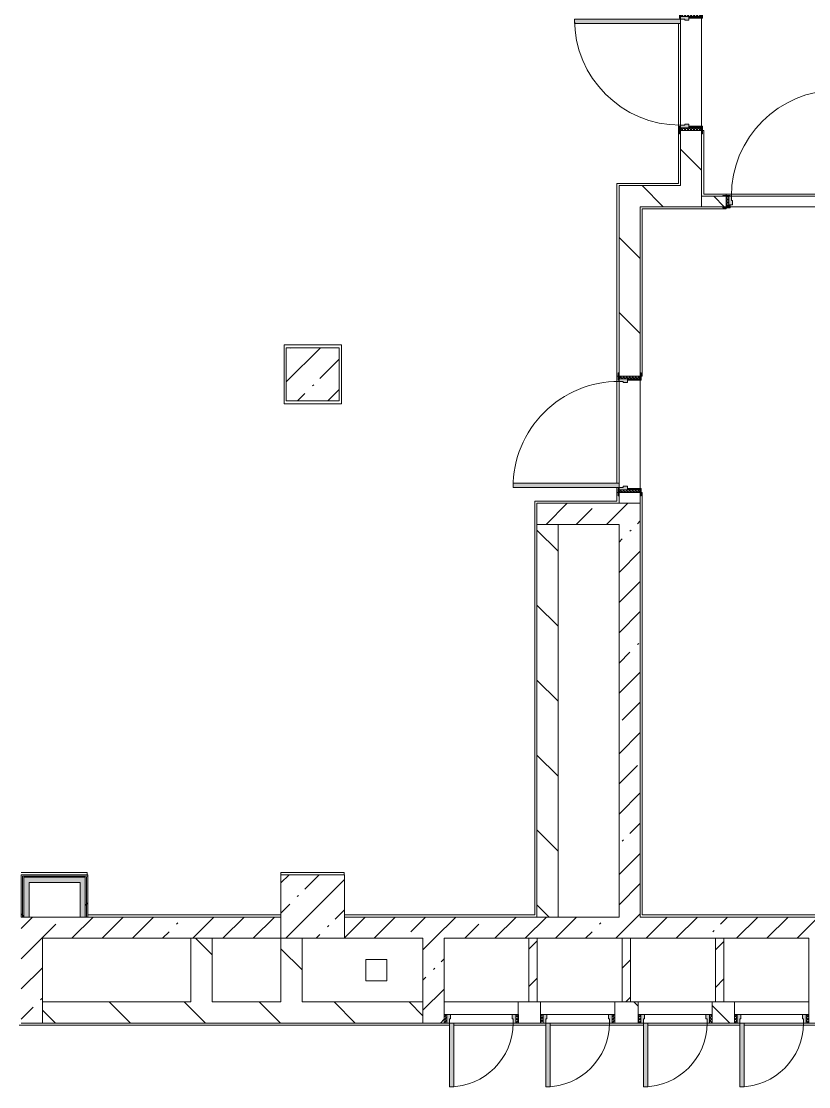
# Model space of a CAD drawing. Header units: millimetres. Extents: x -7229 to 196340, y -8553 to 29000.
# Drawn here: x 51710 to 59140, y 10300 to 20350 of the extents above; entities that cross this region are included whole.
import ezdxf

# ---------------------------------------------------------------- set-up
doc = ezdxf.new("R2010")
doc.units = ezdxf.units.MM
for name, color, linetype, lineweight, true_color in [('A-DOOR-3', 7, 'Continuous', 5, 0xe2e2e2), ('A-DOOR-4', 7, 'Continuous', 5, 0xaaaaaa), ('A-DOOR-FRAM-2', 7, 'Continuous', 5, 0xe2e2e2), ('A-DOOR-FRAM-3', 7, 'Continuous', 5, 0xaaaaaa), ('A-FLOR-2', 7, 'Continuous', 5, 0xaaaaaa), ('I-WALL-1', 7, 'Continuous', 5, 0xe7e7e7), ('I-WALL-3', 7, 'Continuous', 5, 0x787878)]:
    doc.layers.add(name, color=color, linetype=linetype, lineweight=lineweight, true_color=true_color)
for name, color, linetype, lineweight in [('A-WALL-1', 7, 'Continuous', 9), ('I-WALL', 7, 'Continuous', 5), ('S-COLS', 7, 'Continuous', 5)]:
    doc.layers.add(name, color=color, linetype=linetype, lineweight=lineweight)
pattern_1 = [(45, (0, 0), (-285.1231, 285.1231), []), (45, (285.12, 0), (-285.1231, 285.1231), [504.031, -100.806, 16.764, -84.042])]
pattern_2 = [(135, (1751.41, 164.685), (-14.14214, -14.14214), []), (225, (1751.41, 164.685), (14.14214, -14.14214), [])]
pattern_3 = [(45, (-371.384, 164.685), (-14.1421, 14.1421), []), (135, (-371.384, 164.685), (-14.1421, -14.1421), [])]
pattern_4 = [(135, (0, 0), (-353.5534, -353.5534), [])]
pattern_5 = [(45, (0, 0), (-176.7767, 176.7767), [])]
pattern_6 = [(135, (1951.41, 164.685), (-14.14214, -14.14214), []), (225, (1951.41, 164.685), (14.14214, -14.14214), [])]
pattern_7 = [(45, (-171.384, 164.685), (-14.1421, 14.1421), []), (135, (-171.384, 164.685), (-14.1421, -14.1421), [])]
pattern_8 = [(45, (0, 0), (-530.33, 530.33), []), (135, (0, 0), (-530.33, -530.33), [])]

# ---------------------------------------------------------------- blocks, each defined once
blk = doc.blocks.new('BSC_Колонна _Прямоугольная - 600х600-23205375-1_2_3_птичка зашивка')
at = {"layer": 'S-COLS'}
h = blk.add_hatch(dxfattribs=at)
h.set_pattern_fill('FP_39', color=256, style=0, pattern_type=2)
h.set_pattern_definition([(45, (-54460, -12000), (-285.123, 285.123), []), (45, (-54174.88, -12000), (-285.123, 285.123), [504.031, -100.806, 16.764, -84.042])])
h.paths.add_polyline_path([(289, -300), (300, -300), (298, 300), (-300, 300), (-300, -300), (84, -300)])
for p, q in [((300, 300), (-300, 300)), ((-300, 300), (-300, -300)), ((300, -300), (300, 300)), ((-300, -300), (300, -300))]:
    blk.add_line(p, q, dxfattribs=at)
blk = doc.blocks.new('110_Дверь_СКБ_1Ст_Внутренняя1 - Д-12 1100x2100h_дверь в горячий цех-32113407-1_2_3_птичка зашивка')
at = {"layer": 'A-DOOR-3'}
h = blk.add_hatch(color=256, dxfattribs=at)
h.paths.add_polyline_path([(-512.5, 100), (-512.5, 20), (-477.5, 20), (-477.5, 60), (-487.5, 60), (-487.5, 100), (-497.5, 100)])
h.paths.add_polyline_path([(502.5, 60), (502.5, 20), (537.5, 20), (537.5, 100), (512.5, 100), (512.5, 60)])
at = {"layer": 'A-DOOR-4'}
h = blk.add_hatch(dxfattribs=at)
h.set_pattern_fill('FP_59', color=256, style=0, pattern_type=2)
h.set_pattern_definition(pattern_2)
h.paths.add_polyline_path([(537.5, 100), (537.5, -100), (562.5, -100), (562.5, 100)])
at = {"layer": 'A-DOOR-FRAM-2'}
for points in [[(-487.5, 894.7), (-487.5, 100), (-447.5, 100), (-451.7, 1100), (-487.5, 1100), (-487.5, 1055.7)], [(-567.5, 108), (-567.5, 100), (-497.5, 100), (-497.5, 108), (-537.5, 108)], [(522.5, 100), (592.5, 100), (592.5, 108), (522.5, 105)], [(-512.5, -100), (-497.5, -100), (-497.5, 20), (-512.5, 20)], [(522.5, -100), (537.5, -100), (537.5, 20), (522.5, 20)], [(-567.5, -108), (-497.5, -108), (-497.5, -100), (-567.5, -100)], [(522.5, -108), (592.5, -108), (592.5, -100), (522.5, -100)]]:
    blk.add_hatch(color=256, dxfattribs=at).paths.add_polyline_path(points)
at = {"layer": 'A-DOOR-FRAM-3'}
h = blk.add_hatch(dxfattribs=at)
h.set_pattern_fill('FP_60', color=256, style=0, pattern_type=2)
h.set_pattern_definition(pattern_3)
h.paths.add_polyline_path([(-537.5, -100), (-512.5, -100), (-512.5, 100), (-537.5, 100)])
at = {"layer": 'A-DOOR-4'}
for p, q in [((-487.5, 1100), (-487.5, 100)), ((-447.5, 1100), (-487.5, 1100)), ((-447.5, 100), (-447.5, 1100)), ((-487.5, 100), (-447.5, 100))]:
    blk.add_line(p, q, dxfattribs=at)
blk.add_arc((-487.5, 100), 1000, 360, 90, dxfattribs=at)
at = {"layer": 'A-DOOR-FRAM-3'}
for p, q in [((-497.5, 108), (-567.5, 108)), ((-567.5, 108), (-567.5, 100)), ((-497.5, 100), (-497.5, 108)), ((592.5, 108), (522.5, 108)), ((522.5, 108), (522.5, 100)), ((592.5, 100), (592.5, 108)), ((-567.5, 100), (-497.5, 100)), ((-512.5, 100), (-537.5, 100)), ((-537.5, 100), (-537.5, -100)), ((-487.5, 100), (-512.5, 100)), ((-512.5, 100), (-512.5, 20)), ((-512.5, -100), (-512.5, 100)), ((-497.5, 100), (-512.5, 100)), ((-512.5, 100), (-512.5, 99)), ((-512.5, 99), (-497.5, 99)), ((-512.5, 20), (-477.5, 20)), ((-497.5, 20), (-512.5, 20)), ((-512.5, 20), (-512.5, -100)), ((-497.5, 99), (-497.5, 100)), ((-497.5, -100), (-497.5, 20)), ((-487.5, 60), (-487.5, 100)), ((-477.5, 60), (-487.5, 60)), ((-477.5, 20), (-477.5, 60)), ((512.5, 60), (502.5, 60)), ((502.5, 60), (502.5, 20)), ((502.5, 20), (537.5, 20)), ((512.5, 100), (512.5, 60)), ((537.5, 100), (512.5, 100)), ((537.5, 100), (522.5, 100)), ((522.5, 100), (522.5, 99)), ((522.5, 100), (592.5, 100)), ((522.5, 99), (537.5, 99)), ((537.5, 20), (522.5, 20)), ((522.5, 20), (522.5, -100)), ((537.5, 20), (537.5, 100)), ((562.5, 100), (537.5, 100)), ((537.5, 100), (537.5, -100)), ((537.5, 99), (537.5, 100)), ((537.5, -100), (537.5, 20)), ((562.5, -100), (562.5, 100)), ((-497.5, -100), (-567.5, -100)), ((-567.5, -100), (-567.5, -108)), ((-537.5, -100), (-512.5, -100)), ((-512.5, -100), (-497.5, -100)), ((-497.5, -108), (-497.5, -100)), ((522.5, -100), (537.5, -100)), ((592.5, -100), (522.5, -100)), ((522.5, -100), (522.5, -108)), ((537.5, -100), (562.5, -100)), ((592.5, -108), (592.5, -100)), ((-567.5, -108), (-497.5, -108)), ((522.5, -108), (592.5, -108))]:
    blk.add_line(p, q, dxfattribs=at)
blk = doc.blocks.new('110_Дверь_СКБ_1Ст_Внутренняя1 - Д-11 1100x2100h_кладовые _все__ коридор _между помещениями блока столовой__ моечные _все_-32089444-1_2_3_птичка зашивка')
at = {"layer": 'A-DOOR-3'}
h = blk.add_hatch(color=256, dxfattribs=at)
h.paths.add_polyline_path([(512.5, -30), (537.5, -30), (537.5, 50), (512.5, 50), (512.5, 10), (502.5, 10), (502.5, -30)])
h.paths.add_polyline_path([(-477.5, -30), (-477.5, 10), (-487.5, 10), (-487.5, 50), (-512.5, 50), (-512.5, -30), (-487.5, -30)])
at = {"layer": 'A-DOOR-4'}
h = blk.add_hatch(dxfattribs=at)
h.set_pattern_fill('FP_35', color=256, style=0, pattern_type=2)
h.set_pattern_definition([(135, (1751.41, 114.685), (-14.14214, -14.14214), []), (225, (1751.41, 114.685), (14.14214, -14.14214), [])])
h.paths.add_polyline_path([(562.5, -50), (562.5, 50), (537.5, 50), (537.5, -50)])
at = {"layer": 'A-DOOR-FRAM-2'}
for points in [[(512.5, 50), (512.5, 1050), (472.5, 1050), (472.5, 50)], [(-512.5, 50), (-497.5, 50), (-497.5, 58), (-567.5, 58), (-567.5, 50), (-537.5, 50)], [(592.5, 50), (592.5, 58), (522.5, 58), (522.5, 50), (562.5, 50)], [(-567.5, -58), (-497.5, -58), (-497.5, -50), (-567.5, -50)], [(-497.5, -50), (-497.5, -30), (-512.5, -30), (-512.5, -50)], [(522.5, -50), (537.5, -50), (537.5, -30), (522.5, -30)], [(592.5, -58), (592.5, -50), (522.5, -50), (522.5, -58), (562.5, -58)]]:
    blk.add_hatch(color=256, dxfattribs=at).paths.add_polyline_path(points)
at = {"layer": 'A-DOOR-FRAM-3'}
h = blk.add_hatch(dxfattribs=at)
h.set_pattern_fill('FP_36', color=256, style=0, pattern_type=2)
h.set_pattern_definition([(45, (-371.384, 114.685), (-14.1421, 14.1421), []), (135, (-371.384, 114.685), (-14.1421, -14.1421), [])])
h.paths.add_polyline_path([(-537.5, -50), (-512.5, -50), (-512.5, 50), (-537.5, 50)])
at = {"layer": 'A-DOOR-4'}
for p, q in [((512.5, 1050), (472.5, 1050)), ((472.5, 1050), (472.5, 50)), ((512.5, 50), (512.5, 1050)), ((472.5, 50), (512.5, 50))]:
    blk.add_line(p, q, dxfattribs=at)
blk.add_arc((512.5, 50), 1000, 90, 180, dxfattribs=at)
at = {"layer": 'A-DOOR-FRAM-3'}
for p, q in [((-497.5, 58), (-567.5, 58)), ((-567.5, 58), (-567.5, 50)), ((-567.5, 50), (-497.5, 50)), ((-512.5, 50), (-537.5, 50)), ((-537.5, 50), (-537.5, -50)), ((-487.5, 50), (-512.5, 50)), ((-512.5, 50), (-512.5, -30)), ((-512.5, -50), (-512.5, 50)), ((-497.5, 50), (-512.5, 50)), ((-512.5, 50), (-512.5, 49)), ((-512.5, 49), (-497.5, 49)), ((-497.5, 50), (-497.5, 58)), ((-497.5, 49), (-497.5, 50)), ((-487.5, 10), (-487.5, 50)), ((-477.5, 10), (-487.5, 10)), ((-477.5, -30), (-477.5, 10)), ((512.5, 10), (502.5, 10)), ((502.5, 10), (502.5, -30)), ((512.5, 50), (512.5, 10)), ((537.5, 50), (512.5, 50)), ((592.5, 58), (522.5, 58)), ((522.5, 58), (522.5, 50)), ((537.5, 50), (522.5, 50)), ((522.5, 50), (522.5, 49)), ((522.5, 50), (592.5, 50)), ((522.5, 49), (537.5, 49)), ((537.5, -30), (537.5, 50)), ((562.5, 50), (537.5, 50)), ((537.5, 50), (537.5, -50)), ((537.5, 49), (537.5, 50)), ((562.5, -50), (562.5, 50)), ((592.5, 50), (592.5, 58)), ((-497.5, -50), (-567.5, -50)), ((-567.5, -50), (-567.5, -58)), ((-567.5, -58), (-497.5, -58)), ((-537.5, -50), (-512.5, -50)), ((-512.5, -30), (-477.5, -30)), ((-497.5, -30), (-512.5, -30)), ((-512.5, -30), (-512.5, -50)), ((-512.5, -50), (-497.5, -50)), ((-497.5, -50), (-497.5, -30)), ((-497.5, -58), (-497.5, -50)), ((502.5, -30), (537.5, -30)), ((537.5, -30), (522.5, -30)), ((522.5, -30), (522.5, -50)), ((522.5, -50), (537.5, -50)), ((592.5, -50), (522.5, -50)), ((522.5, -50), (522.5, -58)), ((522.5, -58), (592.5, -58)), ((537.5, -50), (537.5, -30)), ((537.5, -50), (562.5, -50)), ((592.5, -58), (592.5, -50))]:
    blk.add_line(p, q, dxfattribs=at)
blk = doc.blocks.new('BSC_Колонна _Прямоугольная - 500х500-V77-1_2_3_птичка зашивка')
at = {"layer": 'S-COLS'}
h = blk.add_hatch(dxfattribs=at)
h.set_pattern_fill('FP_78', color=256, style=0, pattern_type=2)
h.set_pattern_definition([(45, (-54460, -17020), (-285.123, 285.123), []), (45, (-54174.88, -17020), (-285.123, 285.123), [504.031, -100.806, 16.764, -84.042])])
h.paths.add_polyline_path([(250, -250), (250, 250), (-250, 250), (-250, -250), (115, -250)])
for p, q in [((250, 250), (-250, 250)), ((-250, 250), (-250, -250)), ((250, -250), (250, 250)), ((-250, -250), (250, -250))]:
    blk.add_line(p, q, dxfattribs=at)
blk = doc.blocks.new('110_Дверь_СКБ_1Ст - д-18 700x2100h_Технический шкаф ЭОМ и СС-23257539-1_2_3_птичка зашивка')
at = {"layer": 'A-DOOR-3'}
h = blk.add_hatch(color=256, dxfattribs=at)
h.paths.add_polyline_path([(-298, 100), (-313, 100), (-313, 20), (-278, 20), (-278, 60), (-288, 60), (-288, 100)])
h.paths.add_polyline_path([(337, 100), (312, 100), (312, 60), (302, 60), (302, 20), (337, 20), (337, 32)])
at = {"layer": 'A-DOOR-4'}
h = blk.add_hatch(dxfattribs=at)
h.set_pattern_fill('FP_88', color=256, style=0, pattern_type=2)
h.set_pattern_definition(pattern_6)
h.paths.add_polyline_path([(337, 100), (337, 20), (362, 20), (362, 100)])
at = {"layer": 'A-DOOR-FRAM-2'}
blk.add_hatch(color=256, dxfattribs=at).paths.add_polyline_path([(272, 700), (272, 100), (312, 100), (312, 700)])
at = {"layer": 'A-DOOR-FRAM-3'}
h = blk.add_hatch(dxfattribs=at)
h.set_pattern_fill('FP_89', color=256, style=0, pattern_type=2)
h.set_pattern_definition(pattern_7)
h.paths.add_polyline_path([(-338, 100), (-338, 20), (-313, 20), (-313, 100)])
at = {"layer": 'A-DOOR-4'}
for p, q in [((312, 700), (272, 700)), ((272, 700), (272, 100)), ((312, 100), (312, 700)), ((272, 100), (312, 100))]:
    blk.add_line(p, q, dxfattribs=at)
blk.add_arc((312, 100), 600, 90, 180, dxfattribs=at)
at = {"layer": 'A-DOOR-FRAM-3'}
for p, q in [((-313, 100), (-338, 100)), ((-338, 100), (-338, 20)), ((-338, 20), (-313, 20)), ((-288, 100), (-313, 100)), ((-313, 100), (-313, 20)), ((-313, 20), (-313, 100)), ((-313, 20), (-278, 20)), ((-288, 60), (-288, 100)), ((-288, 100), (272, 100)), ((-278, 60), (-288, 60)), ((-278, 20), (-278, 60)), ((302, 20), (-278, 20)), ((312, 60), (302, 60)), ((302, 60), (302, 20)), ((302, 20), (337, 20)), ((312, 100), (312, 60)), ((337, 100), (312, 100)), ((337, 20), (337, 100)), ((362, 100), (337, 100)), ((337, 100), (337, 20)), ((337, 20), (362, 20)), ((362, 20), (362, 100))]:
    blk.add_line(p, q, dxfattribs=at)
blk = doc.blocks.new('110_Дверь_СКБ_1Ст - д-18 700x2100h_Технический шкаф ЭОМ и СС-V92-1_2_3_птичка зашивка')
at = {"layer": 'A-DOOR-3'}
h = blk.add_hatch(color=256, dxfattribs=at)
h.paths.add_polyline_path([(312, 100), (312, 60), (302, 60), (302, 20), (337, 20), (337, 100), (322, 100)])
h.paths.add_polyline_path([(-298, 100), (-313, 100), (-313, 20), (-278, 20), (-278, 60), (-288, 60), (-288, 100)])
at = {"layer": 'A-DOOR-4'}
h = blk.add_hatch(dxfattribs=at)
h.set_pattern_fill('FP_88', color=256, style=0, pattern_type=2)
h.set_pattern_definition(pattern_6)
h.paths.add_polyline_path([(337, 100), (337, 20), (362, 20), (362, 100)])
at = {"layer": 'A-DOOR-FRAM-2'}
blk.add_hatch(color=256, dxfattribs=at).paths.add_polyline_path([(272, 700), (272, 100), (312, 100), (312, 700)])
at = {"layer": 'A-DOOR-FRAM-3'}
h = blk.add_hatch(dxfattribs=at)
h.set_pattern_fill('FP_89', color=256, style=0, pattern_type=2)
h.set_pattern_definition(pattern_7)
h.paths.add_polyline_path([(-338, 100), (-338, 20), (-313, 20), (-313, 100)])
at = {"layer": 'A-DOOR-4'}
for p, q in [((312, 700), (272, 700)), ((272, 700), (272, 100)), ((312, 100), (312, 700)), ((272, 100), (312, 100))]:
    blk.add_line(p, q, dxfattribs=at)
blk.add_arc((312, 100), 600, 90, 180, dxfattribs=at)
at = {"layer": 'A-DOOR-FRAM-3'}
for p, q in [((-313, 100), (-338, 100)), ((-338, 100), (-338, 20)), ((-338, 20), (-313, 20)), ((-288, 100), (-313, 100)), ((-313, 100), (-313, 20)), ((-313, 20), (-313, 100)), ((-313, 20), (-278, 20)), ((-288, 60), (-288, 100)), ((-288, 100), (272, 100)), ((-278, 60), (-288, 60)), ((-278, 20), (-278, 60)), ((302, 20), (-278, 20)), ((312, 60), (302, 60)), ((302, 60), (302, 20)), ((302, 20), (337, 20)), ((312, 100), (312, 60)), ((337, 100), (312, 100)), ((337, 20), (337, 100)), ((362, 100), (337, 100)), ((337, 100), (337, 20)), ((337, 20), (362, 20)), ((362, 20), (362, 100))]:
    blk.add_line(p, q, dxfattribs=at)
blk = doc.blocks.new('110_Дверь_СКБ_1Ст_Внутренняя1 - Д-12 EIW 1100x2100h_кладовые _все__ коридор _между помещениями блока столовой__ моечные _все_-32936079-1_2_3_птичка зашивка')
at = {"layer": 'A-DOOR-3'}
h = blk.add_hatch(color=256, dxfattribs=at)
h.paths.add_polyline_path([(-512.5, 20), (-477.5, 20), (-477.5, 60), (-487.5, 60), (-487.5, 100), (-512.5, 100)])
h.paths.add_polyline_path([(502.5, 44), (502.5, 20), (537.5, 20), (537.5, 100), (512.5, 100), (512.5, 60), (502.5, 60)])
at = {"layer": 'A-DOOR-4'}
h = blk.add_hatch(dxfattribs=at)
h.set_pattern_fill('FP_59', color=256, style=0, pattern_type=2)
h.set_pattern_definition(pattern_2)
h.paths.add_polyline_path([(537.5, -100), (562.5, -100), (562.5, 100), (537.5, 100)])
at = {"layer": 'A-DOOR-FRAM-2'}
for points in [[(472.5, 996.6), (472.5, 100), (512.5, 100), (512.5, 1100), (472.5, 1100)], [(-567.5, 100), (-497.5, 100), (-497.5, 108), (-567.5, 108)], [(522.5, 100), (592.5, 100), (592.5, 108), (522.5, 108)], [(-512.5, -100), (-497.5, -100), (-497.5, 20), (-512.5, 20)], [(522.5, -100), (537.5, -100), (537.5, 20), (522.5, 20)], [(-567.5, -108), (-497.5, -108), (-497.5, -100), (-567.5, -100)], [(522.5, -108), (592.5, -108), (592.5, -100), (522.5, -100)]]:
    blk.add_hatch(color=256, dxfattribs=at).paths.add_polyline_path(points)
at = {"layer": 'A-DOOR-FRAM-3'}
h = blk.add_hatch(dxfattribs=at)
h.set_pattern_fill('FP_60', color=256, style=0, pattern_type=2)
h.set_pattern_definition(pattern_3)
h.paths.add_polyline_path([(-537.5, -100), (-512.5, -100), (-512.5, 100), (-537.5, 100)])
at = {"layer": 'A-DOOR-4'}
for p, q in [((512.5, 1100), (472.5, 1100)), ((472.5, 1100), (472.5, 100)), ((512.5, 100), (512.5, 1100)), ((472.5, 100), (512.5, 100))]:
    blk.add_line(p, q, dxfattribs=at)
blk.add_arc((512.5, 100), 1000, 90, 180, dxfattribs=at)
at = {"layer": 'A-DOOR-FRAM-3'}
for p, q in [((-497.5, 108), (-567.5, 108)), ((-567.5, 108), (-567.5, 100)), ((-497.5, 100), (-497.5, 108)), ((592.5, 108), (522.5, 108)), ((522.5, 108), (522.5, 100)), ((592.5, 100), (592.5, 108)), ((-567.5, 100), (-497.5, 100)), ((-512.5, 100), (-537.5, 100)), ((-537.5, 100), (-537.5, -100)), ((-487.5, 100), (-512.5, 100)), ((-512.5, 100), (-512.5, 20)), ((-512.5, -100), (-512.5, 100)), ((-497.5, 100), (-512.5, 100)), ((-512.5, 100), (-512.5, 99)), ((-512.5, 99), (-497.5, 99)), ((-512.5, 20), (-477.5, 20)), ((-497.5, 20), (-512.5, 20)), ((-512.5, 20), (-512.5, -100)), ((-497.5, 99), (-497.5, 100)), ((-497.5, -100), (-497.5, 20)), ((-487.5, 60), (-487.5, 100)), ((-477.5, 60), (-487.5, 60)), ((-477.5, 20), (-477.5, 60)), ((512.5, 60), (502.5, 60)), ((502.5, 60), (502.5, 20)), ((502.5, 20), (537.5, 20)), ((512.5, 100), (512.5, 60)), ((537.5, 100), (512.5, 100)), ((537.5, 100), (522.5, 100)), ((522.5, 100), (522.5, 99)), ((522.5, 100), (592.5, 100)), ((522.5, 99), (537.5, 99)), ((537.5, 20), (522.5, 20)), ((522.5, 20), (522.5, -100)), ((537.5, 20), (537.5, 100)), ((562.5, 100), (537.5, 100)), ((537.5, 100), (537.5, -100)), ((537.5, 99), (537.5, 100)), ((537.5, -100), (537.5, 20)), ((562.5, -100), (562.5, 100)), ((-497.5, -100), (-567.5, -100)), ((-567.5, -100), (-567.5, -108)), ((-537.5, -100), (-512.5, -100)), ((-512.5, -100), (-497.5, -100)), ((-497.5, -108), (-497.5, -100)), ((522.5, -100), (537.5, -100)), ((592.5, -100), (522.5, -100)), ((522.5, -100), (522.5, -108)), ((537.5, -100), (562.5, -100)), ((592.5, -108), (592.5, -100)), ((-567.5, -108), (-497.5, -108)), ((522.5, -108), (592.5, -108))]:
    blk.add_line(p, q, dxfattribs=at)

msp = doc.modelspace()

# ---------------------------------------------------------------- hatches: boundary and pattern name
at = {"layer": 'I-WALL'}
h = msp.add_hatch(dxfattribs=at)
h.set_pattern_fill('FP_31', color=256, style=0, pattern_type=2)
h.set_pattern_definition(pattern_4)
h.paths.add_polyline_path([(58130, 18600), (58130, 19320), (57930, 19320), (57930, 18600)])
h.paths.add_polyline_path([(58130, 20420), (58130, 20520), (57930, 20520), (57930, 20420)])
h = msp.add_hatch(dxfattribs=at)
h.set_pattern_fill('FP_31', color=256, style=0, pattern_type=2)
h.set_pattern_definition(pattern_4)
h.paths.add_polyline_path([(57550, 15803.8), (57550, 15903.8), (57350, 15903.8), (57350, 15803.8), (57438.7, 15803.8)])
h.paths.add_polyline_path([(57350, 17003.8), (57550, 17003.8), (57550, 18800), (57350, 18800), (57350, 17033.8)])
h = msp.add_hatch(dxfattribs=at)
h.set_pattern_fill('FP_31', color=256, style=0, pattern_type=2)
h.set_pattern_definition(pattern_4)
h.paths.add_polyline_path([(57550, 18600), (57930, 18600), (57930, 18800), (57550, 18800)])
h = msp.add_hatch(dxfattribs=at)
h.set_pattern_fill('FP_1', color=256, style=0, pattern_type=2)
h.set_pattern_definition(pattern_1)
h.paths.add_polyline_path([(57176.1, 15603.8), (57350, 15603.8), (57350, 15803.8), (56575.3, 15803.8), (56575.3, 15603.8), (57033.4, 15603.8)])
h = msp.add_hatch(dxfattribs=at)
h.set_pattern_fill('FP_1', color=256, style=0, pattern_type=2)
h.set_pattern_definition(pattern_1)
h.paths.add_polyline_path([(57550, 11900), (57550, 15803.8), (57350, 15803.8), (57350, 11900)])
h = msp.add_hatch(dxfattribs=at)
h.set_pattern_fill('FP_31', color=256, style=0, pattern_type=2)
h.set_pattern_definition(pattern_4)
h.paths.add_polyline_path([(56775.3, 11900), (56775.3, 15603.8), (56575.3, 15603.8), (56575.3, 11900)])
h = msp.add_hatch(dxfattribs=at)
h.set_pattern_fill('FP_137', color=256, style=0, pattern_type=2)
h.set_pattern_definition(pattern_8)
h.paths.add_polyline_path([(51710, 11900), (51722.5, 11900), (51721.9, 12300), (51710, 12300), (51710, 11984.5)])
h = msp.add_hatch(dxfattribs=at)
h.set_pattern_fill('FP_137', color=256, style=0, pattern_type=2)
h.set_pattern_definition(pattern_8)
h.paths.add_polyline_path([(51722.5, 11900), (51735, 11900), (51730, 12287.5), (51722.5, 12287.5), (51722.5, 11984.5)])
h = msp.add_hatch(dxfattribs=at)
h.set_pattern_fill('FP_137', color=256, style=0, pattern_type=2)
h.set_pattern_definition(pattern_8)
h.paths.add_polyline_path([(52326.4, 11900), (52326.4, 12275), (52313.9, 12275), (52313.9, 11900)])
h = msp.add_hatch(dxfattribs=at)
h.set_pattern_fill('FP_137', color=256, style=0, pattern_type=2)
h.set_pattern_definition(pattern_8)
h.paths.add_polyline_path([(52326.4, 11900), (52338.9, 11900), (52338.9, 12275), (52326.4, 12275), (52326.4, 11921)])
h = msp.add_hatch(dxfattribs=at)
h.set_pattern_fill('FP_1', color=256, style=0, pattern_type=2)
h.set_pattern_definition(pattern_1)
h.paths.add_polyline_path([(59140, 11700), (60160, 11700), (60160, 11900), (54760, 11900), (54761.7, 11700), (58837.3, 11700)])
h.paths.add_polyline_path([(51910, 11700), (54160, 11700), (54160, 11900), (51710, 11900), (51710, 11700)])
h = msp.add_hatch(dxfattribs=at)
h.set_pattern_fill('FP_1', color=256, style=0, pattern_type=2)
h.set_pattern_definition(pattern_1)
h.paths.add_polyline_path([(51779, 10900), (51910, 10900), (51910, 11700), (51710, 11700), (51710, 10900)])
h = msp.add_hatch(dxfattribs=at)
h.set_pattern_fill('FP_31', color=256, style=0, pattern_type=2)
h.set_pattern_definition(pattern_4)
h.paths.add_polyline_path([(53510, 11100), (53510, 11700), (53310, 11700), (53310, 11100), (53425.5, 11100)])
h = msp.add_hatch(dxfattribs=at)
h.set_pattern_fill('FP_31', color=256, style=0, pattern_type=2)
h.set_pattern_definition(pattern_4)
h.paths.add_polyline_path([(54360, 11100), (54360, 11700), (54160, 11700), (54160, 11100)])
h = msp.add_hatch(dxfattribs=at)
h.set_pattern_fill('FP_1', color=256, style=0, pattern_type=2)
h.set_pattern_definition(pattern_1)
h.paths.add_polyline_path([(55500, 10900), (55700, 10900), (55700, 11700), (55500, 11700), (55500, 10988.1)])
h = msp.add_hatch(dxfattribs=at)
h.set_pattern_fill('FP_43', color=256, style=0, pattern_type=2)
h.set_pattern_definition(pattern_5)
h.paths.add_polyline_path([(56499.2, 11100), (56579.2, 11100), (56575.3, 11700), (56499.2, 11700), (56499.2, 11290.1)])
h = msp.add_hatch(dxfattribs=at)
h.set_pattern_fill('FP_43', color=256, style=0, pattern_type=2)
h.set_pattern_definition(pattern_5)
h.paths.add_polyline_path([(57379.2, 11100), (57459.2, 11100), (57459.2, 11700), (57379.2, 11700), (57379.2, 11283.5)])
h = msp.add_hatch(dxfattribs=at)
h.set_pattern_fill('FP_43', color=256, style=0, pattern_type=2)
h.set_pattern_definition(pattern_5)
h.paths.add_polyline_path([(58259.2, 11100), (58339.2, 11100), (58339.2, 11700), (58259.2, 11700), (58259.2, 11277)])
h = msp.add_hatch(dxfattribs=at)
h.set_pattern_fill('FP_31', color=256, style=0, pattern_type=2)
h.set_pattern_definition(pattern_4)
h.paths.add_polyline_path([(58339.2, 10900), (58440, 10900), (58440, 11100), (58230, 11100), (58230, 10900), (58259.2, 10900)])
h.paths.add_polyline_path([(56400, 10900), (56610, 10900), (56610, 11100), (56400, 11100), (56400, 10980)])
h.paths.add_polyline_path([(54960, 10900), (55500, 10900), (55500, 11100), (51910, 11100), (51910, 10900), (54379, 10900)])
h.paths.add_polyline_path([(57310, 10900), (57530, 10900), (57530, 11100), (57310, 11100), (57310, 10980)])
at = {"layer": 'I-WALL-1'}
for points in [[(51735, 11900), (51785, 11900), (51785, 12275), (51735, 12275), (51735, 11984.5)], [(52313.9, 12225), (52313.9, 12275), (51785, 12275), (51785, 12225), (52263.9, 12225)], [(52263.9, 11900), (52313.9, 11900), (52313.9, 12225), (52263.9, 12225), (52263.9, 11921)]]:
    msp.add_hatch(color=256, dxfattribs=at).paths.add_polyline_path(points)
at = {"layer": 'I-WALL-3'}
h = msp.add_hatch(dxfattribs=at)
h.set_pattern_fill('FP_30', color=256, style=0, pattern_type=2)
h.set_pattern_definition([(135, (0, 0), (-377.1708, -377.1708), [533.4, -88.9, 17.78, -88.9]), (135, (0, 376.94), (-377.1708, -377.1708), []), (50, (0, 0), (637.6445, -55.7866), [66.675, -733.425]), (355, (0, 0), (-123.3494, 668.699), [53.34, -586.74]), (100.451, (53.14, -4.65), (514.299, 612.908), [56.665, -623.315]), (46.184, (0, 177.8), (948.776, -147.15), [100.012, -1100.137]), (96.636, (79.1, 165.5), (830.909, 865.997), [84.998, -934.973]), (351.184, (0, 177.8), (830.918, 865.988), [80.01, -880.11]), (21, (88.9, 133.35), (530.6506, -357.9283), [66.675, -733.425]), (326, (88.9, 133.35), (216.308, 644.6585), [53.34, -586.74]), (71.451, (133.1, 103.5), (746.9596, 286.7243), [56.665, -623.315]), (37.5, (0, 0), (10.8105, 295.9426), [16.764, -562.864, 16.764, -578.866, -588.962]), (37.5, (0, 0), (10.8105, 295.9426), [-1175.258, 16.764, -572.198]), (7.5, (0, 0), (233.8692, 350.6318), [16.764, -322.834, 16.764, -549.529, -224.472]), (7.5, (0, 0), (233.8692, 350.6318), [-905.891, 16.764, -207.708]), (327.5, (-198.25, 0), (474.5678, -20.0513), [16.764, -205.486, 16.764, -676.656, -920.115]), (327.5, (-198.25, 0), (474.5678, -20.0513), [-915.67, 16.764, -903.351]), (317.5, (-287.15, 0), (518.4522, 88.9934), [16.764, -272.161, 16.764, -443.738, -653.415]), (317.5, (-287.15, 0), (518.4522, 88.9934), [-749.427, 16.764, -636.651])])
h.paths.add_polyline_path([(60590, 18600), (60610, 18600), (60610, 18700), (59460, 18700), (59460, 18600), (60190, 18600)])
h.paths.add_polyline_path([(58130, 18600), (58360, 18600), (58360, 18700), (58130, 18700)])

# ---------------------------------------------------------------- linework, layer by layer
at = {"layer": 'A-FLOR-2'}
for p, q in [((57910, 20330), (57910, 18820)), ((57910, 19320), (57922, 19320)), ((58138, 19320), (58150, 19320)), ((58150, 19320), (58150, 18720)), ((57330, 18820), (57910, 18820)), ((57330, 18820), (57330, 15993.8)), ((59370, 18720), (58150, 18720)), ((58360, 18720), (58360, 18708)), ((58360, 18580), (57570, 18580)), ((57570, 18580), (57570, 17003.8)), ((58360, 18592), (58360, 18580)), ((54189, 16742), (54189, 17298)), ((54189, 17298), (54730, 17298)), ((54730, 17298), (54730, 16742)), ((57342, 17003.8), (57330, 17003.8)), ((57570, 17003.8), (57558, 17003.8)), ((54730, 16742), (54189, 16742)), ((57330, 15953.8), (57330, 15823.8)), ((57330, 15903.8), (57342, 15903.8)), ((57558, 15903.8), (57570, 15903.8)), ((57570, 15903.8), (57570, 11920)), ((56555.3, 11920), (56555.3, 15823.8)), ((56555.3, 15823.8), (57330, 15823.8)), ((51709, 12320), (52332.5, 12320)), ((52332.5, 12320), (52332.5, 12300)), ((54160, 12300), (54160, 12320)), ((54160, 12320), (54757.8, 12320)), ((54757.8, 12320), (54757.8, 12300)), ((52338.1, 11921), (54160, 11921)), ((54760, 11920), (56555.3, 11920)), ((57570, 11920), (60140, 11920)), ((54960, 11500), (55160, 11500)), ((54960, 11300), (54960, 11500)), ((55160, 11500), (55160, 11300)), ((55160, 11300), (54960, 11300)), ((55750, 10880), (51690, 10880)), ((56660, 10880), (55790, 10880)), ((57580, 10880), (56700, 10880)), ((58490, 10880), (57620, 10880)), ((61380, 10880), (58530, 10880))]:
    msp.add_line(p, q, dxfattribs=at)
at = {"layer": 'A-WALL-1'}
for p, q in [((56775.3, 15603.8), (56575.3, 15603.8)), ((51722.5, 11900), (51722.5, 12287.5)), ((52338.9, 12287.5), (51722.5, 12287.5)), ((51735, 11900), (51735, 12275)), ((52313.9, 12275), (51735, 12275)), ((52313.9, 11900), (52313.9, 12275)), ((52326.4, 11900), (52326.4, 12275)), ((56575.3, 11900), (56775.3, 11900)), ((53510, 11700), (53310, 11700)), ((56579.2, 11700), (56499.2, 11700)), ((57459.2, 11700), (57379.2, 11700)), ((58339.2, 11700), (58259.2, 11700)), ((51910, 11100), (51910, 10900)), ((55500, 11100), (55500, 10900)), ((56499.2, 11100), (56579.2, 11100)), ((57379.2, 11100), (57459.2, 11100)), ((58259.2, 11100), (58339.2, 11100))]:
    msp.add_line(p, q, dxfattribs=at)
at = {"layer": 'I-WALL'}
for p, q in [((57930, 19370), (57930, 20330)), ((58130, 20380), (58130, 19360)), ((57930, 19290), (57930, 18800)), ((58130, 18600), (58130, 19290)), ((57350, 18800), (57350, 17033.8)), ((57930, 18800), (57350, 18800)), ((58330, 18700), (58130, 18700)), ((58410, 18700), (59370, 18700)), ((57550, 17033.8), (57550, 18600)), ((57550, 18600), (58330, 18600)), ((59420, 18600), (58400, 18600)), ((57350, 15993.8), (57350, 16953.8)), ((57550, 16963.8), (57550, 15943.8)), ((56575.3, 15803.8), (56575.3, 11900)), ((56575.3, 15803.8), (57550, 15803.8)), ((57350, 15873.8), (57350, 15803.8)), ((57550, 15803.8), (57550, 15873.8)), ((57550, 11900), (57550, 15803.8)), ((56775.3, 15603.8), (57350, 15603.8)), ((56775.3, 11900), (56775.3, 15603.8)), ((57350, 15603.8), (57350, 11900)), ((51710, 12300), (51710, 11900)), ((52338.9, 12300), (51710, 12300)), ((52338.9, 11900), (52338.9, 12300)), ((51785, 11900), (51785, 12225)), ((51785, 12225), (52263.9, 12225)), ((52263.9, 12225), (52263.9, 11900)), ((54160, 11900), (51710, 11900)), ((51710, 11900), (51785, 11900)), ((52263.9, 11900), (52338.9, 11900)), ((56575.3, 11900), (54760, 11900)), ((57350, 11900), (56775.3, 11900)), ((60160, 11900), (57550, 11900)), ((51910, 11700), (53310, 11700)), ((51910, 11100), (51910, 11700)), ((53310, 11700), (53310, 11100)), ((53510, 11700), (54160, 11700)), ((53510, 11100), (53510, 11700)), ((54160, 11700), (54160, 11100)), ((54360, 11100), (54360, 11700)), ((54760, 11700), (55500, 11700)), ((55500, 11700), (55500, 11100)), ((55700, 11700), (56499.2, 11700)), ((55700, 10980), (55700, 11700)), ((56499.2, 11700), (56499.2, 11100)), ((56579.2, 11700), (57379.2, 11700)), ((56579.2, 11100), (56579.2, 11700)), ((57379.2, 11700), (57379.2, 11100)), ((57459.2, 11700), (58259.2, 11700)), ((57459.2, 11100), (57459.2, 11700)), ((58259.2, 11700), (58259.2, 11100)), ((58339.2, 11700), (59140, 11700)), ((58339.2, 11100), (58339.2, 11700)), ((59140, 11700), (59140, 10980)), ((53310, 11100), (51910, 11100)), ((54160, 11100), (53510, 11100)), ((55500, 11100), (54360, 11100)), ((55700, 11100), (56499.2, 11100)), ((56400, 11100), (56400, 10980)), ((56579.2, 11100), (57379.2, 11100)), ((56610, 10980), (56610, 11100)), ((57310, 11100), (57310, 10980)), ((57459.2, 11100), (58259.2, 11100)), ((57530, 10980), (57530, 11100)), ((58230, 11100), (58230, 10980)), ((58339.2, 11100), (59140, 11100)), ((58440, 10980), (58440, 11100)), ((51710, 10900), (55700, 10900)), ((56400, 10900), (56610, 10900)), ((57310, 10900), (57530, 10900)), ((58230, 10900), (58440, 10900)), ((59140, 10900), (61360, 10900))]:
    msp.add_line(p, q, dxfattribs=at)

# ---------------------------------------------------------------- block references
at = {"layer": 'A-DOOR-4'}
for name, p, rotation in [('110_Дверь_СКБ_1Ст_Внутренняя1 - Д-12 EIW 1100x2100h_кладовые _все__ коридор _между помещениями блока столовой__ моечные _все_-32936079-1_2_3_птичка зашивка', (58030, 19857.5), 89.99999999999991), ('110_Дверь_СКБ_1Ст_Внутренняя1 - Д-12 1100x2100h_дверь в горячий цех-32113407-1_2_3_птичка зашивка', (57450, 16441.3), 89.99999999999991), ('110_Дверь_СКБ_1Ст - д-18 700x2100h_Технический шкаф ЭОМ и СС-23257539-1_2_3_птичка зашивка', (56062.5, 11000), 180), ('110_Дверь_СКБ_1Ст - д-18 700x2100h_Технический шкаф ЭОМ и СС-23257539-1_2_3_птичка зашивка', (56972.5, 11000), 180), ('110_Дверь_СКБ_1Ст - д-18 700x2100h_Технический шкаф ЭОМ и СС-V92-1_2_3_птичка зашивка', (57892.5, 11000), 180), ('110_Дверь_СКБ_1Ст - д-18 700x2100h_Технический шкаф ЭОМ и СС-V92-1_2_3_птичка зашивка', (58802.5, 11000), 180)]:
    msp.add_blockref(name, p, dxfattribs=dict(at, rotation=rotation))
msp.add_blockref('110_Дверь_СКБ_1Ст_Внутренняя1 - Д-11 1100x2100h_кладовые _все__ коридор _между помещениями блока столовой__ моечные _все_-32089444-1_2_3_птичка зашивка', (58897.5, 18650), dxfattribs=at)
at = {"layer": 'S-COLS'}
for name, p in [('BSC_Колонна _Прямоугольная - 500х500-V77-1_2_3_птичка зашивка', (54460, 17020)), ('BSC_Колонна _Прямоугольная - 600х600-23205375-1_2_3_птичка зашивка', (54460, 12000))]:
    msp.add_blockref(name, p, dxfattribs=at)

doc.saveas('drawing.dxf')
